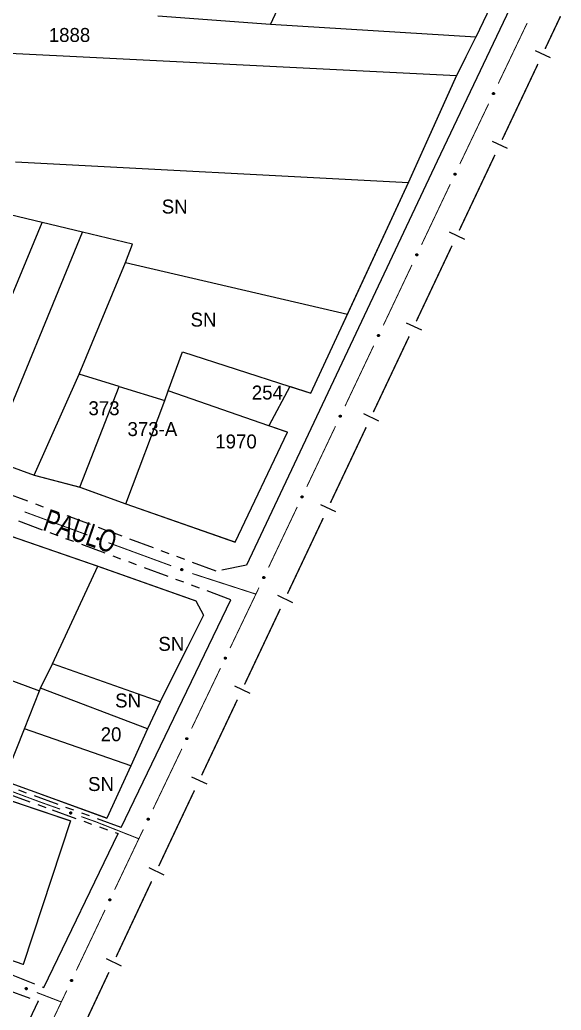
# Model space of a CAD drawing. Extents: x 203196 to 204359, y 4872588 to 4874244.
# Drawn here: x 203952.2 to 204049.2, y 4872877.4 to 4873054.9 of the extents above; entities that cross this region are included whole.
import ezdxf
from ezdxf.enums import TextEntityAlignment as Align

# ---------------------------------------------------------------- set-up
doc = ezdxf.new("R2010")
doc.units = 0
doc.header["$LTSCALE"] = 1.5
doc.header["$MEASUREMENT"] = 0
doc.linetypes.add('TRACO_25', pattern=[8, 3, -1, 1, -1, 1, -1])
for name, color, linetype in [('CD_MALHA_LOTES', 7, 'CONTINUOUS'), ('LM-LIM-SETORES-BAIRROS', 250, 'CONTINUOUS'), ('RU-QUADRA', 210, 'CONTINUOUS'), ('SV-EIXO-RUA-N-PAV', 6, 'CONTINUOUS'), ('SV-EIXO-RUA-PAV', 20, 'CONTINUOUS'), ('SV-RUA-NAO-PAV', 7, 'CONTINUOUS'), ('SV-RUA-PAVIM', 7, 'CONTINUOUS'), ('SV-TXT-RUA-N-PAV', 7, 'CONTINUOUS'), ('Th_NmrPort', 1, 'CONTINUOUS')]:
    doc.layers.add(name, color=color, linetype=linetype)
doc.styles.add('ARIAL', font='ARIAL.SHX')

msp = doc.modelspace()

# ---------------------------------------------------------------- linework, layer by layer
at = {"layer": 'CD_MALHA_LOTES', "linetype": 'Continuous', "flags": 128}
for points in [[(203997.14054, 4873053.991052), (204004.756429, 4873070.448622)], [(204041.775067, 4873068.171242), (204033.943721, 4873051.765153)], [(203997.14054, 4873053.991052), (203976.95943, 4873055.494828)], [(204033.943721, 4873051.765153), (203997.14054, 4873053.991052)], [(204030.487436, 4873044.820245), (203885.823435, 4873052.068419)], [(204030.487436, 4873044.820245), (204033.943721, 4873051.765153)], [(204021.871201, 4873025.681112), (204030.487436, 4873044.820245)], [(203951.4182, 4873029.385217), (204021.871201, 4873025.681112)], [(204010.949395, 4873002.083319), (204021.871201, 4873025.681112)], [(203956.222469, 4873018.522151), (203947.465707, 4873020.620496)], [(203939.680674, 4872978.677525), (203956.222469, 4873018.522151)], [(203963.460238, 4873016.787797), (203956.222469, 4873018.522151)], [(203946.700885, 4872976.149762), (203963.460238, 4873016.787797)], [(203972.402586, 4873014.644981), (203963.460238, 4873016.787797)], [(203971.142624, 4873011.343368), (203972.402586, 4873014.644981)], [(203962.852181, 4872991.373501), (203971.142624, 4873011.343368)], [(203971.142624, 4873011.343368), (204010.949395, 4873002.083319)], [(204004.337846, 4872987.957086), (204010.949395, 4873002.083319)], [(203978.810747, 4872988.370884), (203981.366815, 4872995.343415)], [(203981.366815, 4872995.343415), (204000.609584, 4872989.155908)], [(203954.773101, 4872973.243204), (203962.852181, 4872991.373501)], [(203969.992104, 4872989.156312), (203962.852181, 4872991.373501)], [(203962.94983, 4872971.109303), (203969.992104, 4872989.156312)], [(203969.992104, 4872989.156312), (203978.167948, 4872986.617434)], [(203978.167948, 4872986.617434), (203978.810747, 4872988.370884)], [(203996.811634, 4872982.103783), (203978.810747, 4872988.370884)], [(204000.609584, 4872989.155908), (203996.811634, 4872982.103783)], [(204000.609584, 4872989.155908), (204004.337846, 4872987.957086)], [(203971.182513, 4872968.114817), (203978.167948, 4872986.617434)], [(203971.182513, 4872968.114817), (203990.786523, 4872961.269801), (204000.179286, 4872980.931318), (203996.811634, 4872982.103783)], [(203946.700885, 4872976.149762), (203954.773101, 4872973.243204)], [(203954.773101, 4872973.243204), (203962.94983, 4872971.109303)], [(203962.94983, 4872971.109303), (203971.182513, 4872968.114817)], [(203935.758991, 4872967.460894), (203966.195817, 4872956.941858)], [(203958.091014, 4872939.420463), (203966.195817, 4872956.941858)], [(203966.195817, 4872956.941858), (203983.763566, 4872950.727717), (203985.114871, 4872948.16635), (203977.343245, 4872932.643357)], [(203851.171292, 4872948.465834), (203961.291976, 4872911.308828)], [(203955.922946, 4872935.071696), (203958.091014, 4872939.420463)], [(203977.343245, 4872932.643357), (203958.091014, 4872939.420463)], [(203946.860147, 4872937.891627), (203955.726657, 4872934.577855)], [(203953.031875, 4872927.798094), (203955.726657, 4872934.577855)], [(203955.726657, 4872934.577855), (203955.922946, 4872935.071696)], [(203975.112898, 4872927.767885), (203955.922946, 4872935.071696)], [(203977.343245, 4872932.643357), (203975.112898, 4872927.767885)], [(203949.921242, 4872919.972097), (203953.031875, 4872927.798094)], [(203972.085833, 4872921.150811), (203953.031875, 4872927.798094)], [(203975.112898, 4872927.767885), (203972.085833, 4872921.150811)], [(203952.813353, 4872885.559117), (203843.492044, 4872923.863747)], [(203972.085833, 4872921.150811), (203967.785489, 4872911.750384)], [(203967.785489, 4872911.750384), (203949.33402, 4872918.494715)], [(203961.291976, 4872911.308828), (203952.813353, 4872885.559117)]]:
    msp.add_lwpolyline(points, dxfattribs=at)
at = {"layer": 'LM-LIM-SETORES-BAIRROS', "const_width": 0.25}
for points in [[(204049.090786, 4873055.485278), (204046.328237, 4873049.641674)], [(204045.046053, 4873046.929479), (204038.635135, 4873033.368501)], [(204037.352951, 4873030.656305), (204030.942033, 4873017.095327)], [(204029.659849, 4873014.383131), (204023.248931, 4873000.822153)], [(204021.966747, 4872998.109958), (204015.555828, 4872984.54898)], [(204014.273645, 4872981.836784), (204007.862726, 4872968.275806)], [(204006.580543, 4872965.563611), (204000.169624, 4872952.002633)], [(203998.887441, 4872949.290437), (203992.476522, 4872935.729459)], [(203991.194338, 4872933.017263), (203984.78342, 4872919.456285)], [(203983.501236, 4872916.74409), (203979.227291, 4872907.703438)], [(203978.84125, 4872906.886848), (203977.100952, 4872903.178103)], [(203979.227291, 4872907.703438), (203978.84125, 4872906.886848)], [(203975.826555, 4872900.46224), (203969.454573, 4872886.882923)], [(203968.180176, 4872884.16706), (203961.808194, 4872870.587743)]]:
    msp.add_lwpolyline(points, dxfattribs=at)
at = {"layer": 'LM-LIM-SETORES-BAIRROS'}
for points in [[(204044.544745, 4873049.378701), (204047.25694, 4873048.096517)], [(204036.851642, 4873033.105527), (204039.563838, 4873031.823344)], [(204029.15854, 4873016.832354), (204031.870736, 4873015.55017)], [(204021.465438, 4873000.55918), (204024.177634, 4872999.276996)], [(204013.772336, 4872984.286006), (204016.484532, 4872983.003823)], [(204006.079234, 4872968.012833), (204008.79143, 4872966.730649)], [(203998.386132, 4872951.739659), (204001.098328, 4872950.457475)], [(203990.69303, 4872935.466486), (203993.405225, 4872934.184302)], [(203982.999928, 4872919.193312), (203985.712123, 4872917.911128)], [(203975.318221, 4872902.910014), (203978.034085, 4872901.635617)], [(203967.671842, 4872886.614834), (203970.387706, 4872885.340437)]]:
    msp.add_lwpolyline(points, dxfattribs=at)
at = {"layer": 'RU-QUADRA', "linetype": 'Continuous', "const_width": 0.18, "flags": 128}
for points in [[(204041.775067, 4873068.171242), (204033.943721, 4873051.765153), (204030.487436, 4873044.820245), (204021.871201, 4873025.681112), (204010.949395, 4873002.083319), (204004.337846, 4872987.957086), (204000.609584, 4872989.155908), (203996.811634, 4872982.103783), (204000.179286, 4872980.931318), (203990.786523, 4872961.269801), (203971.182513, 4872968.114817), (203962.94983, 4872971.109303), (203954.773101, 4872973.243204), (203946.700885, 4872976.149762)], [(203949.33402, 4872918.494715), (203967.785489, 4872911.750384), (203972.085833, 4872921.150811), (203975.112898, 4872927.767885), (203977.343245, 4872932.643357), (203985.114871, 4872948.16635), (203983.763566, 4872950.727717), (203966.195817, 4872956.941858), (203935.758991, 4872967.460894)]]:
    msp.add_lwpolyline(points, dxfattribs=at)
msp.add_lwpolyline([(203961.291976, 4872911.308828), (203952.813353, 4872885.559117), (203843.492044, 4872923.863747), (203834.423189, 4872926.899785), (203823.578466, 4872930.432633), (203741.581345, 4872958.049153), (203731.976555, 4872961.416006), (203713.561501, 4872967.871201), (203721.84424, 4872979.151801), (203729.707697, 4872989.861363), (203756.311058, 4872980.481343), (203831.336802, 4872955.17259), (203841.968219, 4872951.552568), (203851.171292, 4872948.465834)], close=True, dxfattribs=at)
at = {"layer": 'SV-EIXO-RUA-N-PAV', "const_width": 0.18}
for points in [[(203964.3272, 4872962.528752), (203953.064692, 4872966.670722)], [(203979.343878, 4872957.006126), (203968.08137, 4872961.148096)], [(203983.179115, 4872955.595655), (203983.098047, 4872955.625469)], [(203984.048377, 4872955.314424), (203983.179115, 4872955.595655)], [(203994.514267, 4872951.9284), (203984.048377, 4872955.314424)], [(203949.057637, 4872917.210804), (203955.673995, 4872914.739409)], [(203955.673995, 4872914.739409), (203955.887816, 4872914.659541)], [(203955.887816, 4872914.659541), (203959.441614, 4872913.395969)], [(203963.210473, 4872912.05593), (203965.094902, 4872911.385911)], [(203965.094902, 4872911.385911), (203965.858127, 4872911.114542)], [(203965.858127, 4872911.114542), (203973.477384, 4872908.110796)], [(203973.477384, 4872908.110796), (203973.538958, 4872908.086522)], [(203955.240595, 4872880.537888), (203958.973977, 4872879.101972)], [(203958.973977, 4872879.101972), (203959.654378, 4872878.840279)]]:
    msp.add_lwpolyline(points, dxfattribs=at)
at = {"layer": 'SV-EIXO-RUA-N-PAV'}
for points in [[(203966.301139, 4872961.685515), (203966.25704, 4872961.664367), (203966.214813, 4872961.65521), (203966.177396, 4872961.657708), (203966.144908, 4872961.668538), (203966.112918, 4872961.68336), (203966.083963, 4872961.70542), (203966.057249, 4872961.737023), (203966.035724, 4872961.781112), (203966.029186, 4872961.824986), (203966.029673, 4872961.8618), (203966.039015, 4872961.896328), (203966.053935, 4872961.927163), (203966.077844, 4872961.956482), (203966.110135, 4872961.983241), (203966.154992, 4872962.003812), (203966.196451, 4872962.012506), (203966.232579, 4872962.009139), (203966.267231, 4872961.999528), (203966.299709, 4872961.984004), (203966.328007, 4872961.962185), (203966.354891, 4872961.929625), (203966.374608, 4872961.885082), (203966.383751, 4872961.84383), (203966.380892, 4872961.807665), (203966.370662, 4872961.773762), (203966.356185, 4872961.741496), (203966.335221, 4872961.711466), (203966.301139, 4872961.685515)], [(203981.317817, 4872956.162889), (203981.273717, 4872956.141741), (203981.231491, 4872956.132583), (203981.194074, 4872956.135082), (203981.161585, 4872956.145911), (203981.129595, 4872956.160734), (203981.10064, 4872956.182794), (203981.073926, 4872956.214397), (203981.052401, 4872956.258486), (203981.045863, 4872956.302359), (203981.04635, 4872956.339173), (203981.055692, 4872956.373701), (203981.070612, 4872956.404536), (203981.094521, 4872956.433855), (203981.126812, 4872956.460614), (203981.171669, 4872956.481185), (203981.213128, 4872956.48988), (203981.249256, 4872956.486513), (203981.283908, 4872956.476901), (203981.316386, 4872956.461377), (203981.344684, 4872956.439559), (203981.371568, 4872956.406998), (203981.391285, 4872956.362455), (203981.400428, 4872956.321204), (203981.39757, 4872956.285038), (203981.387339, 4872956.251136), (203981.372862, 4872956.21887), (203981.351899, 4872956.18884), (203981.317817, 4872956.162889)], [(203961.227543, 4872912.877803), (203961.271412, 4872912.899426), (203961.313537, 4872912.90904), (203961.350979, 4872912.906945), (203961.383583, 4872912.896467), (203961.415731, 4872912.881991), (203961.444922, 4872912.860245), (203961.471976, 4872912.828932), (203961.493975, 4872912.785078), (203961.500987, 4872912.741278), (203961.500898, 4872912.70446), (203961.491929, 4872912.669834), (203961.477343, 4872912.63884), (203961.453752, 4872912.609264), (203961.421752, 4872912.582158), (203961.377119, 4872912.561103), (203961.335756, 4872912.551962), (203961.299594, 4872912.554939), (203961.26484, 4872912.564176), (203961.232197, 4872912.579348), (203961.203665, 4872912.60086), (203961.176431, 4872912.633128), (203961.156234, 4872912.677455), (203961.146646, 4872912.718606), (203961.149114, 4872912.7548), (203961.158978, 4872912.788811), (203961.173106, 4872912.821232), (203961.193744, 4872912.851486), (203961.227543, 4872912.877803)], [(203953.271639, 4872881.39322), (203953.315823, 4872881.414191), (203953.358086, 4872881.423179), (203953.395493, 4872881.42053), (203953.427938, 4872881.40957), (203953.459868, 4872881.394618), (203953.488734, 4872881.372442), (203953.51532, 4872881.340732), (203953.536667, 4872881.296556), (203953.543029, 4872881.252657), (203953.542394, 4872881.215845), (203953.532913, 4872881.181355), (203953.517869, 4872881.150581), (203953.493842, 4872881.121358), (203953.461444, 4872881.094729), (203953.416504, 4872881.074338), (203953.375011, 4872881.065811), (203953.338897, 4872881.069324), (203953.304283, 4872881.079074), (203953.271868, 4872881.094729), (203953.243658, 4872881.116661), (203953.216906, 4872881.149329), (203953.197368, 4872881.193951), (203953.188391, 4872881.235239), (203953.191395, 4872881.271393), (203953.201762, 4872881.305254), (203953.216369, 4872881.337462), (203953.237453, 4872881.367407), (203953.271639, 4872881.39322)]]:
    msp.add_lwpolyline(points, close=True, dxfattribs=at)
for points in [[(203966.356185, 4872961.741496), (203966.029186, 4872961.824986)], [(203966.370662, 4872961.773762), (203966.029673, 4872961.8618)], [(203966.35949, 4872961.757908), (203966.033483, 4872961.840002)], [(203966.335221, 4872961.711466), (203966.035724, 4872961.781112)], [(203966.341312, 4872961.728247), (203966.036605, 4872961.801053)], [(203966.373488, 4872961.792015), (203966.036896, 4872961.880909)], [(203966.380892, 4872961.807665), (203966.039015, 4872961.896328)], [(203966.37933, 4872961.827667), (203966.04948, 4872961.911174)], [(203966.318012, 4872961.700469), (203966.050444, 4872961.759617)], [(203966.383751, 4872961.84383), (203966.053935, 4872961.927163)], [(203966.301139, 4872961.685515), (203966.057249, 4872961.737023)], [(203966.377488, 4872961.866145), (203966.07069, 4872961.941174)], [(203966.27665, 4872961.674972), (203966.077692, 4872961.719064)], [(203966.374608, 4872961.885082), (203966.077844, 4872961.956482)], [(203966.360617, 4872961.907243), (203966.097023, 4872961.969291)], [(203966.354891, 4872961.929625), (203966.110135, 4872961.983241)], [(203966.335459, 4872961.945573), (203966.140005, 4872961.991284)], [(203966.328007, 4872961.962185), (203966.154992, 4872962.003812)], [(203966.309565, 4872961.973996), (203966.181912, 4872962.006404)], [(203966.299709, 4872961.984004), (203966.196451, 4872962.012506)], [(203966.25704, 4872961.664367), (203966.083963, 4872961.70542)], [(203966.232991, 4872961.659043), (203966.107089, 4872961.692261)], [(203966.214813, 4872961.65521), (203966.112918, 4872961.68336)], [(203981.400428, 4872956.321204), (203981.070612, 4872956.404536)], [(203981.394165, 4872956.343519), (203981.087368, 4872956.418548)], [(203981.391285, 4872956.362455), (203981.094521, 4872956.433855)], [(203981.377295, 4872956.384616), (203981.113701, 4872956.446664)], [(203981.371568, 4872956.406998), (203981.126812, 4872956.460614)], [(203981.352136, 4872956.422946), (203981.156682, 4872956.468658)], [(203981.344684, 4872956.439559), (203981.171669, 4872956.481185)], [(203981.326243, 4872956.451369), (203981.198589, 4872956.483777)], [(203981.316386, 4872956.461377), (203981.213128, 4872956.48988)], [(203981.372862, 4872956.21887), (203981.045863, 4872956.302359)], [(203981.387339, 4872956.251136), (203981.04635, 4872956.339173)], [(203981.376168, 4872956.235282), (203981.05016, 4872956.317376)], [(203981.351899, 4872956.18884), (203981.052401, 4872956.258486)], [(203981.35799, 4872956.20562), (203981.053282, 4872956.278427)], [(203981.390165, 4872956.269389), (203981.053573, 4872956.358283)], [(203981.39757, 4872956.285038), (203981.055692, 4872956.373701)], [(203981.396007, 4872956.305041), (203981.066157, 4872956.388548)], [(203981.334689, 4872956.177842), (203981.067121, 4872956.23699)], [(203981.317817, 4872956.162889), (203981.073926, 4872956.214397)], [(203981.293327, 4872956.152346), (203981.094369, 4872956.196438)], [(203981.273717, 4872956.141741), (203981.10064, 4872956.182794)], [(203981.249668, 4872956.136417), (203981.123766, 4872956.169634)], [(203981.231491, 4872956.132583), (203981.129595, 4872956.160734)], [(203961.146646, 4872912.718606), (203961.477343, 4872912.63884)], [(203961.149114, 4872912.7548), (203961.491929, 4872912.669834)], [(203961.150892, 4872912.734816), (203961.481625, 4872912.654875)], [(203961.153149, 4872912.69636), (203961.460739, 4872912.624648)], [(203961.156234, 4872912.677455), (203961.453752, 4872912.609264)], [(203961.156349, 4872912.770529), (203961.493881, 4872912.685274)], [(203961.158978, 4872912.788811), (203961.500898, 4872912.70446)], [(203961.169977, 4872912.804785), (203961.496853, 4872912.726216)], [(203961.170463, 4872912.655447), (203961.434712, 4872912.596249)], [(203961.173106, 4872912.821232), (203961.500987, 4872912.741278)], [(203961.176431, 4872912.633128), (203961.421752, 4872912.582158)], [(203961.187834, 4872912.834641), (203961.49331, 4872912.765129)], [(203961.193744, 4872912.851486), (203961.493975, 4872912.785078)], [(203961.196034, 4872912.617391), (203961.39197, 4872912.573792)], [(203961.203665, 4872912.60086), (203961.377119, 4872912.561103)], [(203961.210833, 4872912.862669), (203961.479025, 4872912.806413)], [(203961.222233, 4872912.589249), (203961.350229, 4872912.558221)], [(203961.227543, 4872912.877803), (203961.471976, 4872912.828932)], [(203961.232197, 4872912.579348), (203961.335756, 4872912.551962)], [(203961.251918, 4872912.888611), (203961.45134, 4872912.846669)], [(203961.271412, 4872912.899426), (203961.444922, 4872912.860245)], [(203961.295402, 4872912.90501), (203961.421655, 4872912.873154)], [(203961.313537, 4872912.90904), (203961.415731, 4872912.881991)], [(203953.188391, 4872881.235239), (203953.517869, 4872881.150581)], [(203953.191395, 4872881.271393), (203953.532913, 4872881.181355)], [(203953.192877, 4872881.251384), (203953.522388, 4872881.166551)], [(203953.194564, 4872881.212899), (203953.501057, 4872881.136636)], [(203953.197368, 4872881.193951), (203953.493842, 4872881.121358)], [(203953.198863, 4872881.287013), (203953.535094, 4872881.196765)], [(203953.201762, 4872881.305254), (203953.542394, 4872881.215845)], [(203953.211269, 4872881.171734), (203953.474612, 4872881.108626)], [(203953.212997, 4872881.321063), (203953.538672, 4872881.237658)], [(203953.216369, 4872881.337462), (203953.543029, 4872881.252657)], [(203953.216906, 4872881.149329), (203953.461444, 4872881.094729)], [(203953.231294, 4872881.350651), (203953.535706, 4872881.276619)], [(203953.236273, 4872881.133303), (203953.431542, 4872881.086806)], [(203953.237453, 4872881.367407), (203953.536667, 4872881.296556)], [(203953.243658, 4872881.116661), (203953.416504, 4872881.074338)], [(203953.254706, 4872881.378335), (203953.522034, 4872881.318111)], [(203953.262052, 4872881.104776), (203953.389574, 4872881.071855)], [(203953.271639, 4872881.39322), (203953.51532, 4872881.340732)], [(203953.271868, 4872881.094729), (203953.375011, 4872881.065811)], [(203953.296171, 4872881.403665), (203953.494949, 4872881.358773)], [(203953.315823, 4872881.414191), (203953.488734, 4872881.372442)], [(203953.339893, 4872881.419418), (203953.46566, 4872881.385695)], [(203953.358086, 4872881.423179), (203953.459868, 4872881.394618)]]:
    msp.add_lwpolyline(points, dxfattribs=at)
at = {"layer": 'SV-EIXO-RUA-PAV', "const_width": 0.18}
for points in [[(204043.112434, 4873054.258403), (204037.941564, 4873043.42964)], [(204036.217941, 4873039.820052), (204031.047071, 4873028.99129)], [(204029.330517, 4873025.378339), (204024.190566, 4873014.534866)], [(204022.477249, 4873010.920375), (204017.337298, 4873000.076902)], [(204015.623981, 4872996.462411), (204010.484031, 4872985.618938)], [(204008.770714, 4872982.004447), (204003.630763, 4872971.160974)], [(204001.917446, 4872967.546483), (203996.777495, 4872956.70301)], [(203995.064178, 4872953.088519), (203994.635849, 4872952.184896)], [(203994.514267, 4872951.9284), (203989.889389, 4872942.261637)], [(203994.635849, 4872952.184896), (203994.514267, 4872951.9284)], [(203988.163067, 4872938.653339), (203982.984104, 4872927.828445)], [(203981.257782, 4872924.220147), (203976.078819, 4872913.395252)], [(203973.920917, 4872908.88488), (203973.538958, 4872908.086522)], [(203974.352497, 4872909.786954), (203973.920917, 4872908.88488)], [(203973.538958, 4872908.086522), (203969.200941, 4872898.948998)], [(203967.485459, 4872895.335534), (203962.339011, 4872884.495144)], [(203960.623528, 4872880.88168), (203959.765787, 4872879.074948)], [(203959.654378, 4872878.840279), (203955.459719, 4872870.049552)], [(203959.765787, 4872879.074948), (203959.654378, 4872878.840279)]]:
    msp.add_lwpolyline(points, dxfattribs=at)
at = {"layer": 'SV-EIXO-RUA-PAV'}
for points in [[(204037.241001, 4873041.707069), (204037.257959, 4873041.661194), (204037.263152, 4873041.6183), (204037.257186, 4873041.581277), (204037.243384, 4873041.549935), (204037.225652, 4873041.519462), (204037.200996, 4873041.492682), (204037.167047, 4873041.469022), (204037.121148, 4873041.451688), (204037.076857, 4873041.449256), (204037.040247, 4873041.453163), (204037.006738, 4873041.465673), (204036.977423, 4873041.483395), (204036.950453, 4873041.509926), (204036.926811, 4873041.544564), (204036.910498, 4873041.591139), (204036.905695, 4873041.633227), (204036.912406, 4873041.668886), (204036.925197, 4873041.702494), (204036.943672, 4873041.733388), (204036.968027, 4873041.759536), (204037.002945, 4873041.783277), (204037.049128, 4873041.798768), (204037.09105, 4873041.804038), (204037.126794, 4873041.79783), (204037.159598, 4873041.784493), (204037.190379, 4873041.767079), (204037.21833, 4873041.743415), (204037.241001, 4873041.707069)], [(204030.348189, 4873027.268266), (204030.365277, 4873027.22244), (204030.370593, 4873027.179561), (204030.364733, 4873027.142521), (204030.35102, 4873027.11114), (204030.333375, 4873027.080616), (204030.308796, 4873027.053767), (204030.274915, 4873027.030009), (204030.229065, 4873027.012545), (204030.184781, 4873027.009986), (204030.148161, 4873027.013789), (204030.114615, 4873027.026204), (204030.08525, 4873027.043841), (204030.058204, 4873027.070295), (204030.034464, 4873027.104866), (204030.018018, 4873027.151394), (204030.013095, 4873027.193468), (204030.019704, 4873027.229146), (204030.032399, 4873027.262791), (204030.050786, 4873027.293738), (204030.075066, 4873027.319955), (204030.109916, 4873027.343795), (204030.156055, 4873027.359418), (204030.197962, 4873027.364807), (204030.233723, 4873027.358701), (204030.266566, 4873027.345458), (204030.297396, 4873027.328132), (204030.325415, 4873027.304548), (204030.348189, 4873027.268266)], [(204023.494921, 4873012.810302), (204023.51201, 4873012.764476), (204023.517326, 4873012.721597), (204023.511466, 4873012.684557), (204023.497753, 4873012.653176), (204023.480108, 4873012.622652), (204023.455528, 4873012.595803), (204023.421647, 4873012.572045), (204023.375798, 4873012.554581), (204023.331514, 4873012.552022), (204023.294893, 4873012.555825), (204023.261348, 4873012.56824), (204023.231982, 4873012.585878), (204023.204937, 4873012.612331), (204023.181196, 4873012.646902), (204023.164751, 4873012.69343), (204023.159828, 4873012.735504), (204023.166436, 4873012.771182), (204023.179131, 4873012.804827), (204023.197519, 4873012.835774), (204023.221798, 4873012.861991), (204023.256648, 4873012.885831), (204023.302787, 4873012.901454), (204023.344694, 4873012.906843), (204023.380455, 4873012.900737), (204023.413298, 4873012.887494), (204023.444128, 4873012.870168), (204023.472147, 4873012.846584), (204023.494921, 4873012.810302)], [(204016.641654, 4872998.352338), (204016.658742, 4872998.306512), (204016.664058, 4872998.263633), (204016.658198, 4872998.226593), (204016.644485, 4872998.195212), (204016.62684, 4872998.164688), (204016.602261, 4872998.137839), (204016.568379, 4872998.114082), (204016.52253, 4872998.096617), (204016.478246, 4872998.094058), (204016.441625, 4872998.097861), (204016.40808, 4872998.110276), (204016.378715, 4872998.127914), (204016.351669, 4872998.154368), (204016.327929, 4872998.188938), (204016.311483, 4872998.235466), (204016.30656, 4872998.27754), (204016.313169, 4872998.313218), (204016.325863, 4872998.346863), (204016.344251, 4872998.37781), (204016.36853, 4872998.404027), (204016.403381, 4872998.427867), (204016.449519, 4872998.44349), (204016.491427, 4872998.44888), (204016.527188, 4872998.442773), (204016.56003, 4872998.42953), (204016.590861, 4872998.412204), (204016.618879, 4872998.38862), (204016.641654, 4872998.352338)], [(204009.788386, 4872983.894375), (204009.805474, 4872983.848549), (204009.81079, 4872983.805669), (204009.80493, 4872983.768629), (204009.791217, 4872983.737248), (204009.773572, 4872983.706724), (204009.748993, 4872983.679875), (204009.715112, 4872983.656118), (204009.669262, 4872983.638653), (204009.624978, 4872983.636095), (204009.588358, 4872983.639897), (204009.554812, 4872983.652312), (204009.525447, 4872983.66995), (204009.498401, 4872983.696404), (204009.474661, 4872983.730974), (204009.458215, 4872983.777502), (204009.453292, 4872983.819576), (204009.459901, 4872983.855254), (204009.472596, 4872983.888899), (204009.490983, 4872983.919846), (204009.515263, 4872983.946063), (204009.550113, 4872983.969903), (204009.596252, 4872983.985526), (204009.638159, 4872983.990916), (204009.67392, 4872983.98481), (204009.706763, 4872983.971566), (204009.737593, 4872983.95424), (204009.765612, 4872983.930656), (204009.788386, 4872983.894375)], [(204002.935118, 4872969.436411), (204002.952207, 4872969.390585), (204002.957522, 4872969.347705), (204002.951662, 4872969.310665), (204002.93795, 4872969.279285), (204002.920305, 4872969.248761), (204002.895725, 4872969.221911), (204002.861844, 4872969.198154), (204002.815995, 4872969.180689), (204002.771711, 4872969.178131), (204002.73509, 4872969.181933), (204002.701545, 4872969.194348), (204002.672179, 4872969.211986), (204002.645134, 4872969.23844), (204002.621393, 4872969.27301), (204002.604948, 4872969.319539), (204002.600025, 4872969.361612), (204002.606633, 4872969.39729), (204002.619328, 4872969.430935), (204002.637716, 4872969.461882), (204002.661995, 4872969.488099), (204002.696845, 4872969.511939), (204002.742984, 4872969.527562), (204002.784891, 4872969.532952), (204002.820652, 4872969.526846), (204002.853495, 4872969.513602), (204002.884325, 4872969.496276), (204002.912344, 4872969.472692), (204002.935118, 4872969.436411)], [(203996.081851, 4872954.978447), (203996.098939, 4872954.932621), (203996.104255, 4872954.889741), (203996.098395, 4872954.852701), (203996.084682, 4872954.821321), (203996.067037, 4872954.790797), (203996.042458, 4872954.763947), (203996.008576, 4872954.74019), (203995.962727, 4872954.722725), (203995.918443, 4872954.720167), (203995.881822, 4872954.723969), (203995.848277, 4872954.736384), (203995.818912, 4872954.754022), (203995.791866, 4872954.780476), (203995.768126, 4872954.815046), (203995.75168, 4872954.861575), (203995.746757, 4872954.903648), (203995.753366, 4872954.939326), (203995.76606, 4872954.972971), (203995.784448, 4872955.003918), (203995.808727, 4872955.030135), (203995.843578, 4872955.053975), (203995.889716, 4872955.069598), (203995.931624, 4872955.074988), (203995.967385, 4872955.068882), (203996.000227, 4872955.055638), (203996.031058, 4872955.038312), (203996.059076, 4872955.014728), (203996.081851, 4872954.978447)], [(203989.187538, 4872940.53959), (203989.204462, 4872940.493703), (203989.209623, 4872940.450804), (203989.20363, 4872940.413786), (203989.189804, 4872940.382455), (203989.172049, 4872940.351994), (203989.147373, 4872940.325233), (203989.113407, 4872940.301598), (203989.067495, 4872940.284299), (203989.023202, 4872940.2819), (203988.986595, 4872940.285834), (203988.953095, 4872940.29837), (203988.923793, 4872940.316113), (203988.896843, 4872940.342664), (203988.873227, 4872940.37732), (203988.856949, 4872940.423907), (203988.852178, 4872940.465999), (203988.858915, 4872940.501652), (203988.87173, 4872940.535252), (203988.890229, 4872940.566132), (203988.914603, 4872940.592261), (203988.949539, 4872940.615976), (203988.995733, 4872940.631433), (203989.03766, 4872940.636671), (203989.073399, 4872940.630436), (203989.106194, 4872940.617074), (203989.136961, 4872940.599638), (203989.164895, 4872940.575953), (203989.187538, 4872940.53959)], [(203982.282253, 4872926.106398), (203982.299177, 4872926.06051), (203982.304338, 4872926.017612), (203982.298345, 4872925.980594), (203982.284519, 4872925.949262), (203982.266764, 4872925.918802), (203982.242088, 4872925.892041), (203982.208122, 4872925.868406), (203982.16221, 4872925.851107), (203982.117917, 4872925.848708), (203982.08131, 4872925.852642), (203982.04781, 4872925.865177), (203982.018508, 4872925.882921), (203981.991558, 4872925.909472), (203981.967942, 4872925.944128), (203981.951664, 4872925.990715), (203981.946893, 4872926.032806), (203981.95363, 4872926.06846), (203981.966445, 4872926.102059), (203981.984944, 4872926.132939), (203982.009318, 4872926.159069), (203982.044254, 4872926.182784), (203982.090449, 4872926.198241), (203982.132375, 4872926.203479), (203982.168114, 4872926.197244), (203982.200909, 4872926.183882), (203982.231676, 4872926.166446), (203982.25961, 4872926.142761), (203982.282253, 4872926.106398)], [(203975.376968, 4872911.673205), (203975.393892, 4872911.627318), (203975.399053, 4872911.58442), (203975.39306, 4872911.547401), (203975.379234, 4872911.51607), (203975.361479, 4872911.48561), (203975.336803, 4872911.458849), (203975.302837, 4872911.435214), (203975.256925, 4872911.417914), (203975.212632, 4872911.415515), (203975.176025, 4872911.419449), (203975.142525, 4872911.431985), (203975.113223, 4872911.449729), (203975.086273, 4872911.47628), (203975.062657, 4872911.510936), (203975.046379, 4872911.557523), (203975.041608, 4872911.599614), (203975.048345, 4872911.635268), (203975.061161, 4872911.668867), (203975.079659, 4872911.699747), (203975.104033, 4872911.725877), (203975.138969, 4872911.749591), (203975.185164, 4872911.765048), (203975.22709, 4872911.770287), (203975.262829, 4872911.764052), (203975.295624, 4872911.75069), (203975.326391, 4872911.733254), (203975.354325, 4872911.709569), (203975.376968, 4872911.673205)], [(203968.504263, 4872897.224852), (203968.521324, 4872897.179016), (203968.526614, 4872897.136133), (203968.520732, 4872897.099097), (203968.507, 4872897.067724), (203968.489337, 4872897.037211), (203968.464742, 4872897.010376), (203968.430846, 4872896.986639), (203968.384986, 4872896.969202), (203968.340701, 4872896.96667), (203968.304083, 4872896.970494), (203968.270545, 4872896.982929), (203968.24119, 4872897.000585), (203968.21416, 4872897.027055), (203968.19044, 4872897.061639), (203968.174023, 4872897.108178), (203968.169125, 4872897.150254), (203968.175755, 4872897.185928), (203968.18847, 4872897.219566), (203968.206876, 4872897.250501), (203968.231171, 4872897.276704), (203968.266036, 4872897.300523), (203968.312184, 4872897.316119), (203968.354094, 4872897.321483), (203968.389852, 4872897.315355), (203968.422686, 4872897.302092), (203968.453506, 4872897.284748), (203968.481511, 4872897.261147), (203968.504263, 4872897.224852)], [(203961.642333, 4872882.770998), (203961.659393, 4872882.725161), (203961.664684, 4872882.682279), (203961.658801, 4872882.645242), (203961.64507, 4872882.61387), (203961.627406, 4872882.583356), (203961.602811, 4872882.556521), (203961.568915, 4872882.532784), (203961.523056, 4872882.515347), (203961.47877, 4872882.512815), (203961.442152, 4872882.51664), (203961.408614, 4872882.529075), (203961.379259, 4872882.54673), (203961.352229, 4872882.5732), (203961.32851, 4872882.607785), (203961.312092, 4872882.654323), (203961.307194, 4872882.6964), (203961.313824, 4872882.732074), (203961.326539, 4872882.765711), (203961.344945, 4872882.796647), (203961.36924, 4872882.822849), (203961.404105, 4872882.846669), (203961.450253, 4872882.862264), (203961.492163, 4872882.867629), (203961.527921, 4872882.861501), (203961.560756, 4872882.848238), (203961.591576, 4872882.830894), (203961.61958, 4872882.807293), (203961.642333, 4872882.770998)]]:
    msp.add_lwpolyline(points, close=True, dxfattribs=at)
for points in [[(204036.943672, 4873041.733388), (204036.905695, 4873041.633227)], [(204036.954553, 4873041.742272), (204036.91042, 4873041.618184)], [(204036.968027, 4873041.759536), (204036.910498, 4873041.591139)], [(204036.98526, 4873041.765412), (204036.921579, 4873041.575052)], [(204037.002945, 4873041.783277), (204036.926811, 4873041.544564)], [(204037.025762, 4873041.786898), (204036.939482, 4873041.530213)], [(204037.049128, 4873041.798768), (204036.950453, 4873041.509926)], [(204037.06825, 4873041.799876), (204036.965029, 4873041.501381)], [(204037.09105, 4873041.804038), (204036.977423, 4873041.483395)], [(204037.106732, 4873041.798134), (204036.992928, 4873041.477474)], [(204037.126794, 4873041.79783), (204037.006738, 4873041.465673)], [(204037.141687, 4873041.789003), (204037.021892, 4873041.462131)], [(204037.159598, 4873041.784493), (204037.040247, 4873041.453163)], [(204037.174345, 4873041.771896), (204037.062305, 4873041.45493)], [(204037.190379, 4873041.767079), (204037.076857, 4873041.449256)], [(204037.202189, 4873041.75104), (204037.101376, 4873041.454419)], [(204037.21833, 4873041.743415), (204037.121148, 4873041.451688)], [(204037.227681, 4873041.725258), (204037.143919, 4873041.464346)], [(204037.241001, 4873041.707069), (204037.167047, 4873041.469022)], [(204037.249223, 4873041.681705), (204037.186828, 4873041.487707)], [(204037.257959, 4873041.661194), (204037.200996, 4873041.492682)], [(204037.261025, 4873041.636755), (204037.216249, 4873041.514486)], [(204037.263152, 4873041.6183), (204037.225652, 4873041.519462)], [(204030.050786, 4873027.293738), (204030.013095, 4873027.193468)], [(204030.061641, 4873027.302652), (204030.017863, 4873027.178438)], [(204030.075066, 4873027.319955), (204030.018018, 4873027.151394)], [(204030.092282, 4873027.32588), (204030.029145, 4873027.135339)], [(204030.109916, 4873027.343795), (204030.034464, 4873027.104866)], [(204030.132723, 4873027.347482), (204030.047176, 4873027.090551)], [(204030.156055, 4873027.359418), (204030.058204, 4873027.070295)], [(204030.175174, 4873027.360581), (204030.072805, 4873027.061792)], [(204030.197962, 4873027.364807), (204030.08525, 4873027.043841)], [(204030.213661, 4873027.358948), (204030.100772, 4873027.037964)], [(204030.233723, 4873027.358701), (204030.114615, 4873027.026204)], [(204030.248642, 4873027.349917), (204030.12978, 4873027.022704)], [(204030.266566, 4873027.345458), (204030.148161, 4873027.013789)], [(204030.281349, 4873027.332903), (204030.170213, 4873027.015619)], [(204030.297396, 4873027.328132), (204030.184781, 4873027.009986)], [(204030.309252, 4873027.312127), (204030.209285, 4873027.015219)], [(204030.325415, 4873027.304548), (204030.229065, 4873027.012545)], [(204030.334817, 4873027.286418), (204030.2518, 4873027.025268)], [(204030.348189, 4873027.268266), (204030.274915, 4873027.030009)], [(204030.356483, 4873027.242926), (204030.294642, 4873027.048751)], [(204030.365277, 4873027.22244), (204030.308796, 4873027.053767)], [(204030.368413, 4873027.19801), (204030.323986, 4873027.075613)], [(204030.370593, 4873027.179561), (204030.333375, 4873027.080616)], [(204023.197519, 4873012.835774), (204023.159828, 4873012.735504)], [(204023.208374, 4873012.844688), (204023.164595, 4873012.720474)], [(204023.221798, 4873012.861991), (204023.164751, 4873012.69343)], [(204023.239015, 4873012.867916), (204023.175877, 4873012.677375)], [(204023.256648, 4873012.885831), (204023.181196, 4873012.646902)], [(204023.279455, 4873012.889518), (204023.193908, 4873012.632587)], [(204023.302787, 4873012.901454), (204023.204937, 4873012.612331)], [(204023.321906, 4873012.902617), (204023.219537, 4873012.603828)], [(204023.344694, 4873012.906843), (204023.231982, 4873012.585878)], [(204023.360393, 4873012.900984), (204023.247504, 4873012.58)], [(204023.380455, 4873012.900737), (204023.261348, 4873012.56824)], [(204023.395374, 4873012.891953), (204023.276512, 4873012.56474)], [(204023.413298, 4873012.887494), (204023.294893, 4873012.555825)], [(204023.428081, 4873012.874939), (204023.316945, 4873012.557655)], [(204023.444128, 4873012.870168), (204023.331514, 4873012.552022)], [(204023.455984, 4873012.854163), (204023.356017, 4873012.557255)], [(204023.472147, 4873012.846584), (204023.375798, 4873012.554581)], [(204023.481549, 4873012.828454), (204023.398532, 4873012.567304)], [(204023.494921, 4873012.810302), (204023.421647, 4873012.572045)], [(204023.503215, 4873012.784963), (204023.441375, 4873012.590787)], [(204023.51201, 4873012.764476), (204023.455528, 4873012.595803)], [(204023.515145, 4873012.740046), (204023.470718, 4873012.617649)], [(204023.517326, 4873012.721597), (204023.480108, 4873012.622652)], [(204016.344251, 4872998.37781), (204016.30656, 4872998.27754)], [(204016.355106, 4872998.386724), (204016.311328, 4872998.26251)], [(204016.36853, 4872998.404027), (204016.311483, 4872998.235466)], [(204016.385747, 4872998.409952), (204016.322609, 4872998.219411)], [(204016.403381, 4872998.427867), (204016.327929, 4872998.188938)], [(204016.426188, 4872998.431554), (204016.34064, 4872998.174623)], [(204016.449519, 4872998.44349), (204016.351669, 4872998.154368)], [(204016.468638, 4872998.444653), (204016.36627, 4872998.145864)], [(204016.491427, 4872998.44888), (204016.378715, 4872998.127914)], [(204016.507126, 4872998.44302), (204016.394237, 4872998.122036)], [(204016.527188, 4872998.442773), (204016.40808, 4872998.110276)], [(204016.542106, 4872998.433989), (204016.423245, 4872998.106776)], [(204016.56003, 4872998.42953), (204016.441625, 4872998.097861)], [(204016.574813, 4872998.416975), (204016.463678, 4872998.099691)], [(204016.590861, 4872998.412204), (204016.478246, 4872998.094058)], [(204016.602716, 4872998.396199), (204016.50275, 4872998.099291)], [(204016.618879, 4872998.38862), (204016.52253, 4872998.096617)], [(204016.628281, 4872998.37049), (204016.545264, 4872998.10934)], [(204016.641654, 4872998.352338), (204016.568379, 4872998.114082)], [(204016.649948, 4872998.326999), (204016.588107, 4872998.132823)], [(204016.658742, 4872998.306512), (204016.602261, 4872998.137839)], [(204016.661878, 4872998.282082), (204016.617451, 4872998.159686)], [(204016.664058, 4872998.263633), (204016.62684, 4872998.164688)], [(204009.490983, 4872983.919846), (204009.453292, 4872983.819576)], [(204009.501838, 4872983.92876), (204009.45806, 4872983.804546)], [(204009.515263, 4872983.946063), (204009.458215, 4872983.777502)], [(204009.532479, 4872983.951988), (204009.469342, 4872983.761447)], [(204009.550113, 4872983.969903), (204009.474661, 4872983.730974)], [(204009.57292, 4872983.97359), (204009.487373, 4872983.716659)], [(204009.596252, 4872983.985526), (204009.498401, 4872983.696404)], [(204009.615371, 4872983.986689), (204009.513002, 4872983.6879)], [(204009.638159, 4872983.990916), (204009.525447, 4872983.66995)], [(204009.653858, 4872983.985056), (204009.540969, 4872983.664073)], [(204009.67392, 4872983.98481), (204009.554812, 4872983.652312)], [(204009.688839, 4872983.976025), (204009.569977, 4872983.648812)], [(204009.706763, 4872983.971566), (204009.588358, 4872983.639897)], [(204009.721546, 4872983.959011), (204009.61041, 4872983.641727)], [(204009.737593, 4872983.95424), (204009.624978, 4872983.636095)], [(204009.749449, 4872983.938235), (204009.649482, 4872983.641327)], [(204009.765612, 4872983.930656), (204009.669262, 4872983.638653)], [(204009.775014, 4872983.912526), (204009.691997, 4872983.651376)], [(204009.788386, 4872983.894375), (204009.715112, 4872983.656118)], [(204009.79668, 4872983.869035), (204009.734839, 4872983.674859)], [(204009.805474, 4872983.848549), (204009.748993, 4872983.679875)], [(204009.80861, 4872983.824118), (204009.764183, 4872983.701722)], [(204009.81079, 4872983.805669), (204009.773572, 4872983.706724)], [(204002.637716, 4872969.461882), (204002.600025, 4872969.361612)], [(204002.648571, 4872969.470796), (204002.604792, 4872969.346582)], [(204002.661995, 4872969.488099), (204002.604948, 4872969.319539)], [(204002.679211, 4872969.494024), (204002.616074, 4872969.303483)], [(204002.696845, 4872969.511939), (204002.621393, 4872969.27301)], [(204002.719652, 4872969.515626), (204002.634105, 4872969.258695)], [(204002.742984, 4872969.527562), (204002.645134, 4872969.23844)], [(204002.762103, 4872969.528725), (204002.659734, 4872969.229936)], [(204002.784891, 4872969.532952), (204002.672179, 4872969.211986)], [(204002.80059, 4872969.527092), (204002.687701, 4872969.206109)], [(204002.820652, 4872969.526846), (204002.701545, 4872969.194348)], [(204002.835571, 4872969.518061), (204002.716709, 4872969.190848)], [(204002.853495, 4872969.513602), (204002.73509, 4872969.181933)], [(204002.868278, 4872969.501047), (204002.757142, 4872969.183763)], [(204002.884325, 4872969.496276), (204002.771711, 4872969.178131)], [(204002.896181, 4872969.480271), (204002.796214, 4872969.183363)], [(204002.912344, 4872969.472692), (204002.815995, 4872969.180689)], [(204002.921746, 4872969.454562), (204002.838729, 4872969.193412)], [(204002.935118, 4872969.436411), (204002.861844, 4872969.198154)], [(204002.943412, 4872969.411071), (204002.881572, 4872969.216895)], [(204002.952207, 4872969.390585), (204002.895725, 4872969.221911)], [(204002.955342, 4872969.366154), (204002.910915, 4872969.243758)], [(204002.957522, 4872969.347705), (204002.920305, 4872969.248761)], [(203995.784448, 4872955.003918), (203995.746757, 4872954.903648)], [(203995.795303, 4872955.012832), (203995.751525, 4872954.888619)], [(203995.808727, 4872955.030135), (203995.75168, 4872954.861575)], [(203995.825944, 4872955.03606), (203995.762806, 4872954.845519)], [(203995.843578, 4872955.053975), (203995.768126, 4872954.815046)], [(203995.866385, 4872955.057662), (203995.780837, 4872954.800731)], [(203995.889716, 4872955.069598), (203995.791866, 4872954.780476)], [(203995.908835, 4872955.070761), (203995.806467, 4872954.771972)], [(203995.931624, 4872955.074988), (203995.818912, 4872954.754022)], [(203995.947323, 4872955.069128), (203995.834434, 4872954.748145)], [(203995.967385, 4872955.068882), (203995.848277, 4872954.736384)], [(203995.982303, 4872955.060097), (203995.863442, 4872954.732884)], [(203996.000227, 4872955.055638), (203995.881822, 4872954.723969)], [(203996.01501, 4872955.043083), (203995.903875, 4872954.725799)], [(203996.031058, 4872955.038312), (203995.918443, 4872954.720167)], [(203996.042913, 4872955.022307), (203995.942947, 4872954.725399)], [(203996.059076, 4872955.014728), (203995.962727, 4872954.722725)], [(203996.068478, 4872954.996598), (203995.985461, 4872954.735448)], [(203996.081851, 4872954.978447), (203996.008576, 4872954.74019)], [(203996.090145, 4872954.953107), (203996.028304, 4872954.758931)], [(203996.098939, 4872954.932621), (203996.042458, 4872954.763947)], [(203996.102075, 4872954.90819), (203996.057648, 4872954.785794)], [(203996.104255, 4872954.889741), (203996.067037, 4872954.790797)], [(203988.890229, 4872940.566132), (203988.852178, 4872940.465999)], [(203988.901116, 4872940.575007), (203988.856891, 4872940.450952)], [(203988.914603, 4872940.592261), (203988.856949, 4872940.423907)], [(203988.931841, 4872940.598124), (203988.868017, 4872940.407812)], [(203988.949539, 4872940.615976), (203988.873227, 4872940.37732)], [(203988.972359, 4872940.61958), (203988.885887, 4872940.362959)], [(203988.995733, 4872940.631433), (203988.896843, 4872940.342664)], [(203989.014856, 4872940.632527), (203988.911413, 4872940.334108)], [(203989.03766, 4872940.636671), (203988.923793, 4872940.316113)], [(203989.053338, 4872940.630755), (203988.939294, 4872940.31018)], [(203989.073399, 4872940.630436), (203988.953095, 4872940.29837)], [(203989.088286, 4872940.621598), (203988.968246, 4872940.294816)], [(203989.106194, 4872940.617074), (203988.986595, 4872940.285834)], [(203989.120931, 4872940.604467), (203989.008654, 4872940.287585)], [(203989.136961, 4872940.599638), (203989.023202, 4872940.2819)], [(203989.148759, 4872940.58359), (203989.047724, 4872940.287044)], [(203989.164895, 4872940.575953), (203989.067495, 4872940.284299)], [(203989.174232, 4872940.557789), (203989.090275, 4872940.29694)], [(203989.187538, 4872940.53959), (203989.113407, 4872940.301598)], [(203989.195741, 4872940.51422), (203989.133202, 4872940.320269)], [(203989.204462, 4872940.493703), (203989.147373, 4872940.325233)], [(203989.207509, 4872940.469261), (203989.162642, 4872940.347025)], [(203989.209623, 4872940.450804), (203989.172049, 4872940.351994)], [(203981.984944, 4872926.132939), (203981.946893, 4872926.032806)], [(203981.995831, 4872926.141815), (203981.951606, 4872926.01776)], [(203982.009318, 4872926.159069), (203981.951664, 4872925.990715)], [(203982.026556, 4872926.164932), (203981.962732, 4872925.97462)], [(203982.044254, 4872926.182784), (203981.967942, 4872925.944128)], [(203982.067074, 4872926.186388), (203981.980602, 4872925.929767)], [(203982.090449, 4872926.198241), (203981.991558, 4872925.909472)], [(203982.109571, 4872926.199334), (203982.006128, 4872925.900916)], [(203982.132375, 4872926.203479), (203982.018508, 4872925.882921)], [(203982.148053, 4872926.197563), (203982.034009, 4872925.876988)], [(203982.168114, 4872926.197244), (203982.04781, 4872925.865177)], [(203982.183001, 4872926.188406), (203982.062962, 4872925.861623)], [(203982.200909, 4872926.183882), (203982.08131, 4872925.852642)], [(203982.215646, 4872926.171275), (203982.103369, 4872925.854393)], [(203982.231676, 4872926.166446), (203982.117917, 4872925.848708)], [(203982.243474, 4872926.150398), (203982.142439, 4872925.853852)], [(203982.25961, 4872926.142761), (203982.16221, 4872925.851107)], [(203982.268947, 4872926.124597), (203982.18499, 4872925.863747)], [(203982.282253, 4872926.106398), (203982.208122, 4872925.868406)], [(203982.290456, 4872926.081028), (203982.227917, 4872925.887077)], [(203982.299177, 4872926.06051), (203982.242088, 4872925.892041)], [(203982.302224, 4872926.036069), (203982.257357, 4872925.913833)], [(203982.304338, 4872926.017612), (203982.266764, 4872925.918802)], [(203975.079659, 4872911.699747), (203975.041608, 4872911.599614)], [(203975.090546, 4872911.708623), (203975.046321, 4872911.584567)], [(203975.104033, 4872911.725877), (203975.046379, 4872911.557523)], [(203975.121271, 4872911.73174), (203975.057447, 4872911.541428)], [(203975.138969, 4872911.749591), (203975.062657, 4872911.510936)], [(203975.161789, 4872911.753196), (203975.075317, 4872911.496575)], [(203975.185164, 4872911.765048), (203975.086273, 4872911.47628)], [(203975.204287, 4872911.766142), (203975.100843, 4872911.467723)], [(203975.22709, 4872911.770287), (203975.113223, 4872911.449729)], [(203975.242768, 4872911.764371), (203975.128724, 4872911.443796)], [(203975.262829, 4872911.764052), (203975.142525, 4872911.431985)], [(203975.277716, 4872911.755214), (203975.157677, 4872911.428431)], [(203975.295624, 4872911.75069), (203975.176025, 4872911.419449)], [(203975.310361, 4872911.738082), (203975.198084, 4872911.4212)], [(203975.326391, 4872911.733254), (203975.212632, 4872911.415515)], [(203975.338189, 4872911.717205), (203975.237154, 4872911.42066)], [(203975.354325, 4872911.709569), (203975.256925, 4872911.417914)], [(203975.363662, 4872911.691405), (203975.279705, 4872911.430555)], [(203975.376968, 4872911.673205), (203975.302837, 4872911.435214)], [(203975.385171, 4872911.647836), (203975.322632, 4872911.453884)], [(203975.393892, 4872911.627318), (203975.336803, 4872911.458849)], [(203975.396939, 4872911.602876), (203975.352072, 4872911.480641)], [(203975.399053, 4872911.58442), (203975.361479, 4872911.48561)], [(203968.206876, 4872897.250501), (203968.169125, 4872897.150254)], [(203968.217736, 4872897.259409), (203968.173884, 4872897.135222)], [(203968.231171, 4872897.276704), (203968.174023, 4872897.108178)], [(203968.248391, 4872897.282618), (203968.185139, 4872897.092116)], [(203968.266036, 4872897.300523), (203968.19044, 4872897.061639)], [(203968.288845, 4872897.304196), (203968.203144, 4872897.047317)], [(203968.312184, 4872897.316119), (203968.21416, 4872897.027055)], [(203968.331303, 4872897.31727), (203968.228756, 4872897.018542)], [(203968.354094, 4872897.321483), (203968.24119, 4872897.000585)], [(203968.36979, 4872897.315614), (203968.256709, 4872896.994698)], [(203968.389852, 4872897.315355), (203968.270545, 4872896.982929)], [(203968.404765, 4872897.306562), (203968.285707, 4872896.979421)], [(203968.422686, 4872897.302092), (203968.304083, 4872896.970494)], [(203968.437462, 4872897.289529), (203968.326136, 4872896.972311)], [(203968.453506, 4872897.284748), (203968.340701, 4872896.96667)], [(203968.465352, 4872897.268735), (203968.365208, 4872896.971888)], [(203968.481511, 4872897.261147), (203968.384986, 4872896.969202)], [(203968.490902, 4872897.243011), (203968.407728, 4872896.981911)], [(203968.504263, 4872897.224852), (203968.430846, 4872896.986639)], [(203968.512542, 4872897.199507), (203968.450585, 4872897.005369)], [(203968.521324, 4872897.179016), (203968.464742, 4872897.010376)], [(203968.524445, 4872897.154583), (203968.479945, 4872897.032213)], [(203968.526614, 4872897.136133), (203968.489337, 4872897.037211)], [(203961.344945, 4872882.796647), (203961.307194, 4872882.6964)], [(203961.355806, 4872882.805555), (203961.311953, 4872882.681367)], [(203961.36924, 4872882.822849), (203961.312092, 4872882.654323)], [(203961.38646, 4872882.828764), (203961.323209, 4872882.638262)], [(203961.404105, 4872882.846669), (203961.32851, 4872882.607785)], [(203961.426914, 4872882.850342), (203961.341213, 4872882.593462)], [(203961.450253, 4872882.862264), (203961.352229, 4872882.5732)], [(203961.469372, 4872882.863416), (203961.366825, 4872882.564688)], [(203961.492163, 4872882.867629), (203961.379259, 4872882.54673)], [(203961.507859, 4872882.86176), (203961.394778, 4872882.540844)], [(203961.527921, 4872882.861501), (203961.408614, 4872882.529075)], [(203961.542834, 4872882.852708), (203961.423776, 4872882.525566)], [(203961.560756, 4872882.848238), (203961.442152, 4872882.51664)], [(203961.575531, 4872882.835674), (203961.464205, 4872882.518457)], [(203961.591576, 4872882.830894), (203961.47877, 4872882.512815)], [(203961.603421, 4872882.814881), (203961.503277, 4872882.518033)], [(203961.61958, 4872882.807293), (203961.523056, 4872882.515347)], [(203961.628971, 4872882.789157), (203961.545798, 4872882.528056)], [(203961.642333, 4872882.770998), (203961.568915, 4872882.532784)], [(203961.650611, 4872882.745653), (203961.588654, 4872882.551514)], [(203961.659393, 4872882.725161), (203961.602811, 4872882.556521)], [(203961.662515, 4872882.700729), (203961.618014, 4872882.578359)], [(203961.664684, 4872882.682279), (203961.627406, 4872882.583356)]]:
    msp.add_lwpolyline(points, dxfattribs=at)
at = {"layer": 'SV-RUA-NAO-PAV', "linetype": 'TRACO_25'}
for points in [[(203992.802561, 4872957.147583, 12.724859), (203987.399617, 4872956.037438, 12.724859), (203948.599584, 4872970.443748, 12.724859), (203910.140796, 4872985.310802, 13.338659), (203876.15784, 4872997.638399, 13.490116), (203813.136117, 4873019.340599, 13.928545), (203780.701749, 4873030.361956, 13.761145), (203766.448388, 4873035.59491, 13.761145), (203756.05975, 4873042.699581, 13.761145)], [(203990.030302, 4872950.931506, 12.708917), (203946.712754, 4872966.948781, 12.844431), (203909.602439, 4872981.296583, 13.107488), (203873.938689, 4872993.77068, 13.458231), (203840.979228, 4873005.142126, 13.657516), (203812.244981, 4873015.298203, 13.824917), (203777.622909, 4873027.024163, 13.801003), (203763.450397, 4873032.328308, 13.601716), (203752.619297, 4873036.939264, 13.593745)], [(203970.348489, 4872910.124151, 12.501659), (203949.262458, 4872917.774761, 12.517602), (203916.309315, 4872929.75476, 12.868345), (203882.234258, 4872941.698971, 13.171259), (203845.116491, 4872954.557334, 13.522002), (203805.178884, 4872968.191275, 13.657516), (203798.692941, 4872970.316192, 13.657516), (203757.573821, 4872983.787583, 13.649545), (203756.804626, 4872984.039585, 13.649545), (203731.052862, 4872992.881759, 13.62563), (203725.060847, 4872995.467262, 13.410402)], [(203723.587185, 4872993.716619, 13.282859), (203753.738392, 4872982.687682, 13.793031), (203756.767442, 4872981.687968, 13.793031), (203801.927795, 4872966.783157, 13.697373), (203809.951399, 4872964.135031, 13.697373), (203844.02227, 4872952.559242, 13.545917), (203881.756714, 4872940.028442, 13.163288), (203915.914258, 4872928.43334, 12.748774), (203958.027946, 4872913.282478, 12.565431), (203969.806634, 4872909.000694, 12.501659)], [(203702.135586, 4872967.65973, 13.171259), (203736.874705, 4872956.404973, 13.872746), (203769.571827, 4872945.22859, 13.840859), (203805.629123, 4872933.623083, 13.737231), (203842.119298, 4872922.044878, 13.51403), (203891.612532, 4872906.720886, 13.107488), (203928.357374, 4872892.665373, 12.868345), (203956.503504, 4872881.418604, 12.836459)], [(203699.627625, 4872964.523912, 13.354602), (203736.953791, 4872952.448072, 13.89666), (203765.847379, 4872942.978956, 13.697373), (203804.770414, 4872930.389158, 13.665488), (203841.018125, 4872918.60539, 13.362574), (203893.097159, 4872902.340207, 13.083573), (203927.274382, 4872889.433899, 12.78863), (203955.508843, 4872878.978974, 12.597317)]]:
    msp.add_polyline3d(points, dxfattribs=at)
at = {"layer": 'SV-RUA-PAVIM', "linetype": 'Continuous'}
for points in [[(204048.284898, 4873074.245342, 12.390059), (204026.999928, 4873029.520083, 12.517602), (203992.802561, 4872957.147583, 12.685002)], [(203970.348489, 4872910.124151, 12.597317), (203990.030302, 4872950.931506, 12.708917)], [(203956.503504, 4872881.418604, 12.597317), (203969.806634, 4872909.000694, 12.597317)], [(203955.508843, 4872878.978974, 12.597317), (203939.161706, 4872844.578341, 12.597317), (203922.927375, 4872810.240541, 12.597317), (203902.725094, 4872767.945941, 12.453831)]]:
    msp.add_polyline3d(points, dxfattribs=at)

# ---------------------------------------------------------------- texts
at = {"layer": 'SV-TXT-RUA-N-PAV', "style": 'ARIAL', "width": 0.7}
msp.add_text('PAULO', height=4, rotation=341, dxfattribs=at).set_placement((203956.140429, 4872963.476655))
at = {"layer": 'Th_NmrPort', "color": 1}
for s, p in [('1888', (203957.39938, 4873052.137703)), ('SN', (203977.64684, 4873021.387238)), ('SN', (203982.806882, 4873001.125668)), ('254', (203993.776687, 4872988.055261)), ('373', (203964.50645, 4872985.243666)), ('373-A', (203971.508453, 4872981.509264)), ('1970', (203987.232617, 4872979.286015)), ('SN', (203977.033393, 4872943.016579)), ('SN', (203969.289725, 4872932.86089)), ('20', (203966.701444, 4872926.810986)), ('SN', (203964.436907, 4872917.894373))]:
    msp.add_text(s, height=2.5, dxfattribs=at).set_placement(p, align=Align.MIDDLE_LEFT)

doc.saveas('drawing.dxf')
